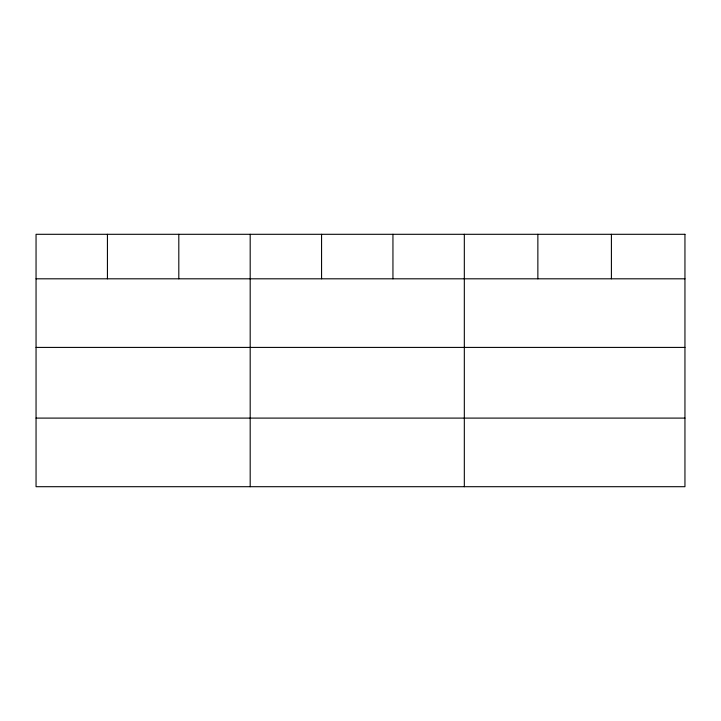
<?xml version="1.0" encoding="UTF-8"?>
<svg xmlns="http://www.w3.org/2000/svg" width="721" height="721" viewBox="0 0 721 721"><rect width="100%" height="100%" fill="white"/><g stroke="black" fill="none" stroke-linecap="round" stroke-linejoin="round"><path stroke-width="1.08" d="M36.05 278.811L684.95 278.811M36.05 347.414L684.95 347.414M36.05 418.099L684.95 418.099M611.408 234.298L611.408 278.811M537.866 234.298L537.866 278.811M464.324 234.298L464.324 486.702M392.945 234.298L392.945 278.811M321.566 234.298L321.566 278.811M250.187 234.298L250.187 486.702M178.808 234.298L178.808 278.811M107.429 234.298L107.429 278.811M684.95 234.298L36.05 234.298L36.05 486.702L684.95 486.702L684.95 234.298"/></g></svg>
